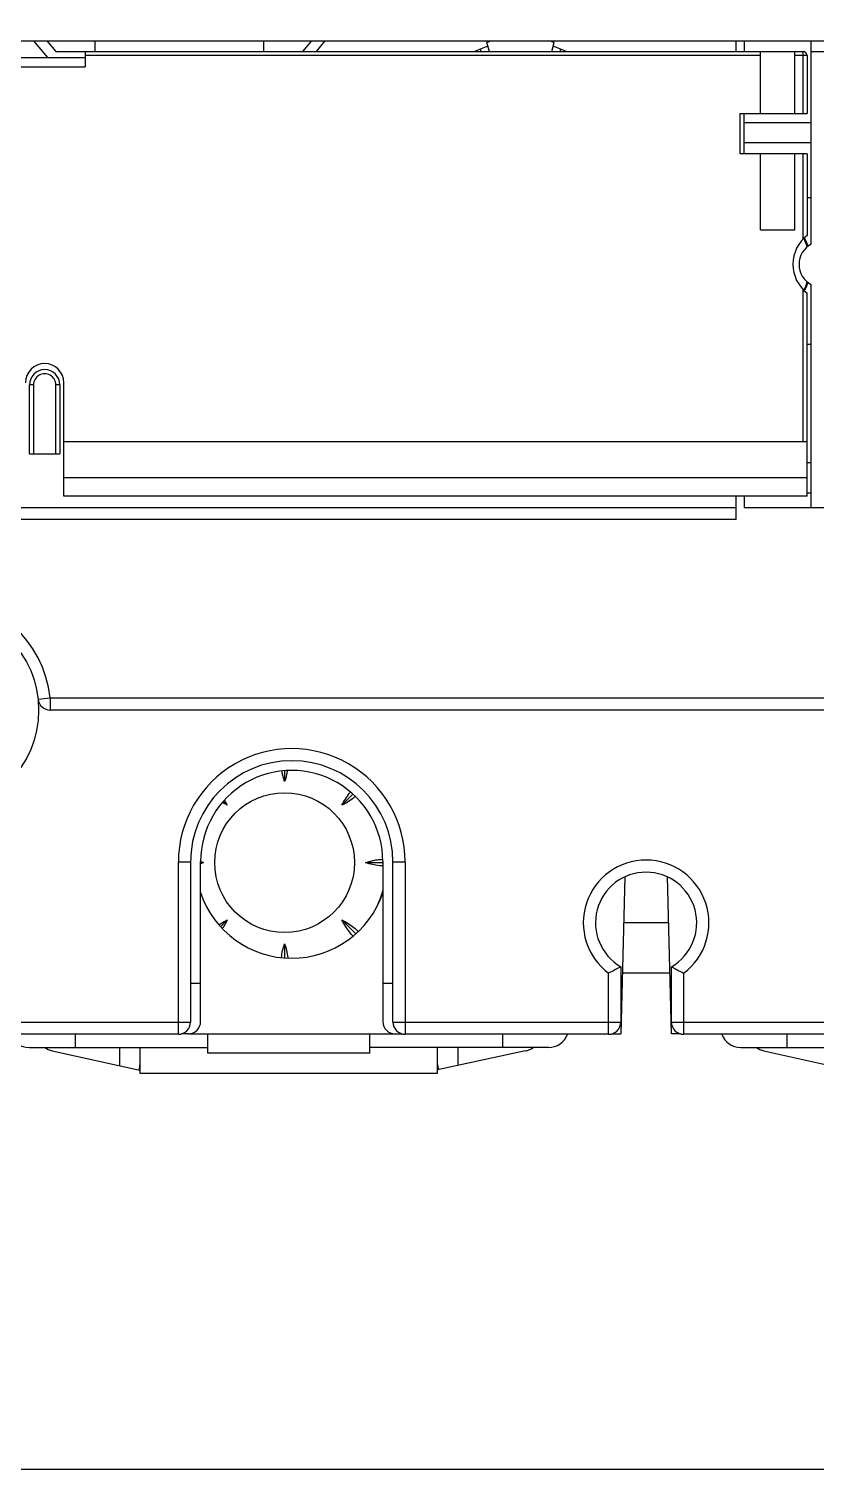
# Model space of a CAD drawing. Header units: millimetres. Extents: x -279 to 279, y -124 to 124.
# Drawn here: x -111.1 to -72.2, y -111.7 to -40.6 of the extents above; entities that cross this region are included whole.
import ezdxf

# ---------------------------------------------------------------- set-up
doc = ezdxf.new("R2010")
doc.units = ezdxf.units.MM

msp = doc.modelspace()

# ---------------------------------------------------------------- linework, layer by layer
for p, q in [((-115.024, -41.232), (-11.124, -41.232)), ((-110.126, -42.054), (-110.815, -41.232)), ((-110.162, -41.232), (-109.725, -41.754)), ((-109.725, -41.754), (-108.274, -41.754)), ((-108.274, -41.754), (-108.274, -42.504)), ((-108.274, -41.754), (-72.824, -41.754)), ((-107.774, -41.754), (-107.774, -41.232)), ((-99.474, -41.232), (-99.474, -41.754)), ((-97.522, -41.754), (-97.085, -41.232)), ((-96.432, -41.232), (-96.87, -41.754)), ((-88.764, -41.632), (-88.732, -41.754)), ((-88.314, -41.754), (-88.434, -41.306)), ((-85.233, -41.754), (-85.113, -41.306)), ((-84.816, -41.754), (-84.783, -41.632)), ((-76.124, -41.754), (-76.124, -41.232)), ((-75.724, -41.232), (-75.724, -41.754)), ((-74.924, -44.804), (-74.924, -41.754)), ((-73.224, -44.804), (-73.224, -41.754)), ((-72.824, -44.804), (-72.824, -41.754)), ((-72.424, -51.259), (-72.424, -41.232)), ((-72.424, -41.759), (-10.724, -41.759)), ((-112.274, -42.054), (-108.274, -42.054)), ((-112.274, -42.504), (-108.274, -42.504)), ((-74.924, -41.954), (-108.274, -41.954)), ((-72.624, -41.954), (-73.224, -41.954)), ((-72.624, -41.954), (-72.624, -44.804)), ((-75.924, -44.804), (-72.624, -44.804)), ((-75.924, -46.804), (-75.924, -44.804)), ((-75.724, -46.804), (-75.724, -44.804)), ((-75.724, -45.259), (-72.424, -45.259)), ((-72.624, -46.804), (-75.924, -46.804)), ((-72.424, -46.259), (-75.724, -46.259)), ((-74.924, -50.554), (-74.924, -46.804)), ((-73.224, -50.554), (-73.224, -46.804)), ((-72.824, -51.009), (-72.824, -46.804)), ((-72.624, -46.804), (-72.624, -50.829)), ((-72.624, -48.959), (-72.424, -48.959)), ((-74.924, -50.554), (-73.224, -50.554)), ((-72.424, -64.259), (-72.424, -53.259)), ((-72.824, -61.004), (-72.824, -53.499)), ((-72.624, -63.704), (-72.624, -53.679)), ((-72.424, -56.209), (-72.624, -56.209)), ((-110.824, -58.204), (-111.024, -58.204)), ((-111.024, -61.604), (-111.024, -58.204)), ((-110.824, -58.204), (-110.824, -61.604)), ((-109.524, -58.204), (-109.724, -58.204)), ((-109.724, -61.604), (-109.724, -58.204)), ((-109.524, -58.204), (-109.524, -61.604)), ((-109.324, -63.704), (-109.324, -58.104)), ((-109.324, -61.004), (-72.624, -61.004)), ((-111.024, -61.604), (-109.524, -61.604)), ((-72.424, -62.054), (-72.624, -62.054)), ((-109.324, -62.779), (-72.624, -62.779)), ((-72.624, -63.704), (-109.324, -63.704)), ((-76.124, -64.854), (-76.124, -63.704)), ((-75.724, -63.704), (-75.724, -64.259)), ((-72.424, -63.554), (-72.624, -63.554)), ((-150.224, -64.254), (-76.124, -64.254)), ((-75.724, -64.259), (-10.724, -64.259)), ((-76.124, -64.854), (-150.424, -64.854)), ((-110.602, -73.718), (-110.006, -73.654)), ((-110.006, -73.654), (-51.141, -73.654)), ((-110.006, -73.654), (-110.006, -74.254)), ((-51.141, -74.254), (-110.006, -74.254)), ((-98.427, -77.248), (-98.427, -77.78)), ((-101.45, -78.76), (-101.257, -78.952)), ((-95.597, -78.952), (-95.051, -78.406)), ((-102.576, -89.632), (-102.576, -81.732)), ((-93.576, -81.732), (-93.576, -89.632)), ((-103.074, -81.754), (-103.674, -81.754)), ((-103.674, -90.254), (-103.674, -81.754)), ((-103.074, -81.754), (-103.074, -89.654)), ((-102.43, -81.782), (-102.576, -81.782)), ((-94.425, -81.782), (-93.576, -81.782)), ((-92.474, -81.754), (-93.074, -81.754)), ((-93.074, -89.654), (-93.074, -81.754)), ((-92.474, -81.754), (-92.474, -90.254)), ((-81.627, -82.489), (-81.829, -90.232)), ((-79.318, -90.232), (-79.521, -82.489)), ((-101.257, -84.612), (-101.589, -84.944)), ((-95.597, -84.612), (-94.913, -85.296)), ((-81.685, -84.732), (-79.462, -84.732)), ((-98.427, -85.784), (-98.427, -86.487)), ((-82.424, -90.254), (-82.424, -87.241)), ((-81.824, -86.919), (-81.824, -89.654)), ((-79.397, -87.232), (-81.751, -87.232)), ((-79.324, -89.654), (-79.324, -86.919)), ((-78.724, -87.241), (-78.724, -90.254)), ((-103.074, -87.732), (-102.576, -87.732)), ((-93.576, -87.732), (-93.074, -87.732)), ((-114.324, -89.654), (-103.074, -89.654)), ((-103.674, -90.254), (-113.724, -90.254)), ((-108.771, -90.254), (-108.771, -90.907)), ((-103.176, -90.232), (-103.515, -90.232)), ((-92.976, -90.252), (-103.176, -90.252)), ((-102.221, -91.182), (-102.221, -90.252)), ((-94.221, -91.182), (-94.221, -90.252)), ((-93.074, -89.654), (-81.824, -89.654)), ((-92.976, -90.232), (-92.632, -90.232)), ((-82.424, -90.254), (-92.474, -90.254)), ((-87.67, -90.254), (-87.67, -90.907)), ((-82.265, -90.232), (-81.829, -90.232)), ((-79.324, -89.654), (-68.074, -89.654)), ((-78.882, -90.232), (-79.318, -90.232)), ((-68.674, -90.254), (-78.724, -90.254)), ((-73.624, -90.254), (-73.624, -90.907)), ((-111.046, -90.907), (-102.221, -90.907)), ((-106.571, -91.808), (-106.571, -90.907)), ((-105.571, -90.907), (-105.571, -92.182)), ((-85.396, -90.907), (-94.221, -90.907)), ((-90.871, -92.182), (-90.871, -90.907)), ((-89.871, -90.907), (-89.871, -91.795)), ((-75.899, -90.907), (-67.074, -90.907)), ((-109.912, -91.068), (-105.571, -92.03)), ((-94.221, -91.182), (-102.221, -91.182)), ((-86.53, -91.079), (-90.871, -92.009)), ((-74.765, -91.068), (-70.424, -92.03)), ((-105.571, -92.182), (-90.871, -92.182))]:
    msp.add_line(p, q)
at = {"color": 7}
msp.add_lwpolyline([(-278.724, -111.719), (271.276, -111.719), (271.276, 108.281), (-278.724, 108.281)], close=True, dxfattribs=at)
for centre, radius in [((-115.574, -74.254), 5), ((-98.427, -81.782), 3.45)]:
    msp.add_circle(centre, radius)
for centre, radius, start, end in [((-86.774, -46.759), 5.7, 104.06199, 106.93999), ((-86.774, -46.759), 5.7, 73.06001, 75.93801), ((-86.774, -46.759), 5.5, 107.01056, 114.43846), ((-86.774, -46.759), 5.5, 65.56154, 72.98944), ((-72.824, -41.954), 0.2, 0, 90), ((-71.524, -52.254), 1.8, 127.66989, -127.66989), ((-75.224, -52.259), 2.75, 18.85887, 27.8063), ((-75.224, -52.259), 2.8, 18.8392, 28.09747), ((-71.89, -52.259), 1.133, 118.07249, -118.07249), ((-75.224, -52.259), 2.75, -27.6512, -18.44029), ((-75.224, -52.259), 2.8, -27.94353, -18.8392), ((-110.274, -58.104), 0.95, 0, 180), ((-110.274, -58.204), 0.75, 0, 180), ((-110.274, -58.204), 0.55, -0.00784, 180), ((-115.574, -74.254), 5.6, 6.15064, 173.84936), ((-110.006, -73.654), 0.6, -173.84936, -90), ((-98.074, -81.754), 5.6, 0, -179.99938), ((-98.074, -81.754), 5, 0, -180), ((-98.076, -81.732), 4.5, -0.00001, -179.99616), ((-80.574, -84.754), 3.1, -53.36079, -126.63921), ((-80.574, -84.754), 2.5, -60, -120), ((-98.074, -81.752), 4.75, -161.42959, -18.72993), ((-98.427, -81.782), 5.05, -25.90825, -16.07502), ((-98.427, -81.782), 5.051, -25.54215, -16.12882), ((-111.046, -89.907), 1, -159.71201, -90), ((-103.674, -89.654), 0.6, -90, 0), ((-103.176, -89.632), 0.6, -90.05137, 0), ((-92.976, -89.632), 0.6, -179.99968, -90.05105), ((-92.474, -89.654), 0.6, 180, -90), ((-85.396, -89.907), 1, -89.9998, -20.28801), ((-82.424, -89.654), 0.6, -90, 0), ((-78.724, -89.654), 0.6, 180, -90), ((-75.899, -89.907), 1, -159.70841, -90), ((-109.696, -90.092), 1, -125.32611, -102.48908), ((-86.746, -90.103), 1, -77.56824, -53.61747), ((-74.549, -90.092), 1, -125.32611, -102.48908)]:
    msp.add_arc(centre, radius, start, end)
for points, knots in [([(-98.427, -77.78), (-98.467, -77.669), (-98.515, -77.497), (-98.548, -77.322), (-98.558, -77.262)], [0, 0, 0, 0, 0.3517875, 0.5349158, 0.5349158, 0.5349158, 0.5349158]), ([(-98.294, -77.242), (-98.304, -77.309), (-98.338, -77.491), (-98.388, -77.67), (-98.427, -77.78)], [0, 0, 0, 0, 0.2029699, 0.5544472, 0.5544472, 0.5544472, 0.5544472]), ([(-95.597, -78.952), (-95.547, -78.846), (-95.432, -78.64), (-95.278, -78.429), (-95.186, -78.318), (-95.169, -78.298)], [0, 0, 0, 0, 0.3517865, 0.7058999, 0.7836192, 0.7836192, 0.7836192, 0.7836192]), ([(-94.932, -78.515), (-94.956, -78.535), (-95.07, -78.63), (-95.286, -78.786), (-95.492, -78.902), (-95.597, -78.952)], [0, 0, 0, 0, 0.092299, 0.4463906, 0.797858, 0.797858, 0.797858, 0.797858]), ([(-94.425, -81.782), (-94.315, -81.743), (-94.126, -81.69), (-93.933, -81.655), (-93.855, -81.644)], [0, 0, 0, 0, 0.3517663, 0.5876535, 0.5876535, 0.5876535, 0.5876535]), ([(-93.855, -81.644), (-93.816, -81.639), (-93.725, -81.627), (-93.633, -81.62), (-93.581, -81.617)], [0, 0, 0, 0, 0.1183966, 0.2751346, 0.2751346, 0.2751346, 0.2751346]), ([(-93.576, -81.948), (-93.63, -81.945), (-93.801, -81.931), (-94.088, -81.885), (-94.315, -81.821), (-94.425, -81.782)], [0, 0, 0, 0, 0.1624093, 0.5165475, 0.8680117, 0.8680117, 0.8680117, 0.8680117]), ([(-101.67, -84.854), (-101.635, -84.829), (-101.503, -84.741), (-101.363, -84.662), (-101.257, -84.612)], [0, 0, 0, 0, 0.1267408, 0.4782329, 0.4782329, 0.4782329, 0.4782329]), ([(-101.257, -84.612), (-101.308, -84.718), (-101.388, -84.861), (-101.479, -84.996), (-101.505, -85.033)], [0, 0, 0, 0, 0.3518006, 0.4888598, 0.4888598, 0.4888598, 0.4888598]), ([(-95.597, -84.612), (-95.492, -84.663), (-95.286, -84.778), (-95.018, -84.973), (-94.857, -85.114), (-94.789, -85.18)], [0, 0, 0, 0, 0.3517858, 0.7058983, 0.9919276, 0.9919276, 0.9919276, 0.9919276]), ([(-95.043, -85.407), (-95.104, -85.342), (-95.241, -85.186), (-95.432, -84.924), (-95.547, -84.718), (-95.597, -84.612)], [0, 0, 0, 0, 0.2664496, 0.6205443, 0.9720211, 0.9720211, 0.9720211, 0.9720211]), ([(-98.58, -86.472), (-98.568, -86.355), (-98.531, -86.122), (-98.467, -85.895), (-98.427, -85.784)], [0, 0, 0, 0, 0.3546032, 0.7060814, 0.7060814, 0.7060814, 0.7060814]), ([(-98.427, -85.784), (-98.388, -85.895), (-98.324, -86.122), (-98.286, -86.363), (-98.273, -86.488), (-98.272, -86.495)], [0, 0, 0, 0, 0.3517872, 0.7059578, 0.729133, 0.729133, 0.729133, 0.729133]), ([(-81.824, -86.919), (-81.837, -86.927), (-81.891, -86.958), (-82.01, -87.025), (-82.196, -87.125), (-82.343, -87.201), (-82.424, -87.241)], [0, 0, 0, 0, 0.0464425, 0.1872009, 0.409238, 0.6812205, 0.6812205, 0.6812205, 0.6812205]), ([(-79.324, -86.919), (-79.31, -86.927), (-79.256, -86.958), (-79.138, -87.024), (-78.951, -87.125), (-78.805, -87.2), (-78.724, -87.241)], [0, 0, 0, 0, 0.046254, 0.1864736, 0.4083174, 0.6812207, 0.6812207, 0.6812207, 0.6812207]), ([(-105.613, -92.02), (-105.599, -91.991), (-105.581, -91.92), (-105.575, -91.832), (-105.573, -91.776), (-105.572, -91.761)], [0, 0, 0, 0, 0.0961682, 0.2178848, 0.2637484, 0.2637484, 0.2637484, 0.2637484]), ([(-90.87, -91.745), (-90.869, -91.76), (-90.868, -91.815), (-90.862, -91.901), (-90.848, -91.972), (-90.836, -92.002)], [0, 0, 0, 0, 0.0438197, 0.1644144, 0.2594884, 0.2594884, 0.2594884, 0.2594884])]:
    msp.add_open_spline(points, degree=3, knots=knots)
for points in [[(-101.257, -78.952), (-101.342, -78.912), (-101.424, -78.867), (-101.504, -78.819)], [(-101.394, -78.7), (-101.344, -78.781), (-101.298, -78.866), (-101.257, -78.952)], [(-102.575, -81.735), (-102.526, -81.749), (-102.478, -81.765), (-102.43, -81.782)], [(-102.43, -81.782), (-102.478, -81.799), (-102.526, -81.815), (-102.575, -81.829)]]:
    msp.add_open_spline(points, degree=3)

doc.saveas('drawing.dxf')
